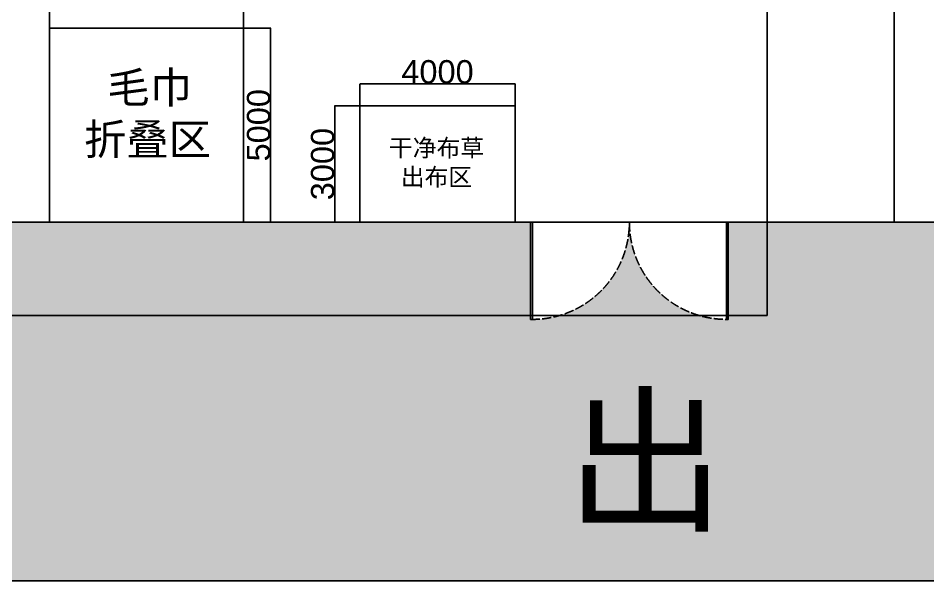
# Model space of a CAD drawing. Header units: millimetres. Extents: x 3806 to 246873, y -8027 to 78401.
# Drawn here: x 189554 to 212998, y 13906 to 28397 of the extents above; entities that cross this region are included whole.
import ezdxf

# ---------------------------------------------------------------- set-up
doc = ezdxf.new("R2010")
doc.units = ezdxf.units.MM
doc.header["$LTSCALE"] = 20
doc.linetypes.add('ACAD_ISO02W100', pattern=[15, 12, -3])
doc.styles.get("Standard").update_dxf_attribs({"font": 'arial.ttf', "height": 2000})
doc.dimstyles.new('ISO-25', dxfattribs={"dimtxt": 400, "dimasz": 2.5, "dimexe": 1.25, "dimexo": 0.625, "dimtad": 1, "dimtxsty": 'Standard', "dimcen": 2.5, "dimclrd": 1, "dimclre": 1, "dimclrt": 1, "dimadec": 0, "dimazin": 0, "dimtfac": 1, "dimtmove": 0, "dimatfit": 3, "dimfxl": 0, "dimarcsym": 0})

# ---------------------------------------------------------------- blocks, each defined once
blk = doc.blocks.new('*D91')
at = {"color": 1, "lineweight": -2, "transparency": 16777216}
for p, q in [((198361, 26139), (197710, 26139)), ((197711, 26136), (197711, 23141)), ((198361, 23139), (197710, 23139))]:
    blk.add_line(p, q, dxfattribs=at)
at = {"color": 1, "transparency": 16777216}
for points in [[(197711, 26136), (197711, 26136), (197711, 26139)], [(197711, 23141), (197711, 23141), (197711, 23139)]]:
    blk.add_solid(points, dxfattribs=at)
at = {"layer": 'Defpoints', "color": 0, "transparency": 16777216}
for p in [(198361, 26139), (197711, 23139), (198361, 23139)]:
    blk.add_point(p, dxfattribs=at)
at = {"color": 1, "transparency": 16777216, "insert": (197404, 24639), "char_height": 600, "attachment_point": 5, "rotation": 90}
blk.add_mtext('3000', dxfattribs=at)
blk = doc.blocks.new('*D113')
at = {"color": 1, "lineweight": -2, "transparency": 16777216}
for p, q in [((195362, 28139), (196062, 28139)), ((196061, 28136), (196061, 23141)), ((195362, 23139), (196062, 23139))]:
    blk.add_line(p, q, dxfattribs=at)
at = {"color": 1, "transparency": 16777216}
for points in [[(196060, 28136), (196061, 28136), (196061, 28139)], [(196060, 23141), (196061, 23141), (196061, 23139)]]:
    blk.add_solid(points, dxfattribs=at)
at = {"layer": 'Defpoints', "color": 0, "transparency": 16777216}
for p in [(195361, 28139), (195361, 23139), (196061, 23139)]:
    blk.add_point(p, dxfattribs=at)
at = {"color": 1, "transparency": 16777216, "insert": (195754, 25639), "char_height": 600, "attachment_point": 5, "rotation": 90}
blk.add_mtext('5000', dxfattribs=at)
blk = doc.blocks.new('*D118')
at = {"color": 1, "lineweight": -2, "transparency": 16777216}
for p, q in [((198361, 26139), (198361, 26707)), ((198364, 26706), (202359, 26706)), ((202361, 26139), (202361, 26707))]:
    blk.add_line(p, q, dxfattribs=at)
at = {"color": 1, "transparency": 16777216}
for points in [[(198364, 26706), (198364, 26705), (198361, 26706)], [(202359, 26706), (202359, 26705), (202361, 26706)]]:
    blk.add_solid(points, dxfattribs=at)
at = {"layer": 'Defpoints', "color": 0, "transparency": 16777216}
for p in [(202361, 26706), (198361, 26139), (202361, 26139)]:
    blk.add_point(p, dxfattribs=at)
at = {"color": 1, "transparency": 16777216, "insert": (200361, 27013), "char_height": 600, "attachment_point": 5}
blk.add_mtext('4000', dxfattribs=at)
blk = doc.blocks.new('*D157')
at = {"color": 1, "lineweight": -2, "transparency": 16777216}
for p, q in [((190361, 28139), (190361, 28590)), ((190364, 28589), (195359, 28589)), ((195361, 28139), (195361, 28590))]:
    blk.add_line(p, q, dxfattribs=at)
at = {"color": 1, "transparency": 16777216}
for points in [[(190364, 28589), (190364, 28588), (190361, 28589)], [(195359, 28589), (195359, 28588), (195361, 28589)]]:
    blk.add_solid(points, dxfattribs=at)
at = {"layer": 'Defpoints', "color": 0, "transparency": 16777216}
for p in [(195361, 28589), (190361, 28139), (195361, 28139)]:
    blk.add_point(p, dxfattribs=at)
at = {"color": 1, "transparency": 16777216, "insert": (192861, 28896), "char_height": 600, "attachment_point": 5}
blk.add_mtext('5000', dxfattribs=at)
blk = doc.blocks.new('*D165')
at = {"color": 1, "lineweight": -2, "transparency": 16777216}
for p, q in [((208857, 58139), (212136, 58139)), ((212135, 23141), (212135, 58136)), ((208857, 23139), (212136, 23139))]:
    blk.add_line(p, q, dxfattribs=at)
at = {"color": 1, "transparency": 16777216}
for points in [[(212135, 58136), (212135, 58136), (212135, 58139)], [(212135, 23141), (212135, 23141), (212135, 23139)]]:
    blk.add_solid(points, dxfattribs=at)
at = {"layer": 'Defpoints', "color": 0, "transparency": 16777216}
for p in [(208856, 58139), (212135, 58139), (208856, 23139)]:
    blk.add_point(p, dxfattribs=at)
at = {"color": 1, "transparency": 16777216, "insert": (211113, 40639), "char_height": 2000, "attachment_point": 5, "rotation": 90}
blk.add_mtext('35000', dxfattribs=at)
blk = doc.blocks.new('*D166')
at = {"color": 1, "lineweight": -2, "transparency": 16777216}
for p, q in [((158856, 23138), (158856, 20740)), ((208856, 23138), (208856, 20740)), ((158859, 20742), (208854, 20742))]:
    blk.add_line(p, q, dxfattribs=at)
at = {"color": 1, "transparency": 16777216}
for points in [[(158859, 20742), (158859, 20741), (158856, 20742)], [(208854, 20742), (208854, 20741), (208856, 20742)]]:
    blk.add_solid(points, dxfattribs=at)
at = {"layer": 'Defpoints', "color": 0, "transparency": 16777216}
for p in [(158856, 23139), (208856, 23139), (208856, 20742)]:
    blk.add_point(p, dxfattribs=at)
at = {"color": 1, "transparency": 16777216, "insert": (183856, 21763), "char_height": 2000, "attachment_point": 5}
blk.add_mtext('50000', dxfattribs=at)

msp = doc.modelspace()

# ---------------------------------------------------------------- hatches: boundary and pattern name
h = msp.add_hatch()
h.set_pattern_fill('GRAVEL', color=9, scale=100)
h.paths.add_polyline_path([(237063.315, 13905.616), (237063.315, 23138.753), (207856.182, 23138.753), (207856.182, 20638.753), (207806.182, 20638.753, -0.414213562), (205306.182, 23138.753, -0.414213562), (202806.182, 20638.753), (202756.182, 20638.753), (202756.182, 23138.753), (133425.001, 23138.753), (133425.001, 13905.616)])
h.paths.add_polyline_path([(179480.33, 19684.218), (188249.77, 19684.218), (188249.77, 23805.637), (179480.33, 23805.637)], flags=9)
h.paths.add_polyline_path([(223761.33, 16678.882), (230482.001, 16678.882), (230482.001, 20539.217), (223761.33, 20539.217)], flags=24)
h.paths.add_polyline_path([(180356.387, 16678.882), (187077.057, 16678.882), (187077.057, 20539.217), (180356.387, 20539.217)], flags=24)
h.paths.add_polyline_path([(139951.311, 16678.882), (146671.982, 16678.882), (146671.982, 20539.217), (139951.311, 20539.217)], flags=24)
h.paths.add_polyline_path([(202388.187, 14169.672), (208178.69, 14169.672), (208178.69, 19960.175), (202388.187, 19960.175)], flags=24)

# ---------------------------------------------------------------- linework, layer by layer
at = {"color": 2, "linetype": 'ACAD_ISO02W100'}
msp.add_line((202806.182, 23138.753), (207806.182, 23138.753), dxfattribs=at)
msp.add_line((203756.182, 23138.753), (203806.182, 23138.753))
at = {"color": 255}
msp.add_lwpolyline([(207806.182, 58138.753), (208856.182, 58138.753), (208856.182, 23138.753), (158856.182, 23138.753), (158856.182, 58138.753), (158906.182, 58138.753)], dxfattribs=at)
at = {"color": 254}
for points in [[(195361.225, 28138.753), (195361.225, 23138.753), (190361.225, 23138.753), (190361.225, 28138.753)], [(202361.225, 26138.753), (202361.225, 23138.753), (198361.225, 23138.753), (198361.225, 26138.753)]]:
    msp.add_lwpolyline(points, close=True, dxfattribs=at)
msp.add_lwpolyline([(133425.001, 13905.616), (237063.315, 13905.616), (237063.315, 23138.753), (133425.001, 23138.753)], close=True)
msp.add_lwpolyline([(164956.182, 23138.753), (202806.182, 23138.753)])
at = {"color": 2}
for points in [[(202756.182, 20638.753), (202806.182, 20638.753), (202806.182, 23138.753), (202756.182, 23138.753)], [(207806.182, 20638.753), (207856.182, 20638.753), (207856.182, 23138.753), (207806.182, 23138.753)]]:
    msp.add_lwpolyline(points, close=True, dxfattribs=at)
at = {"color": 2, "linetype": 'ACAD_ISO02W100'}
for centre, start, end in [((202806.182, 23138.753), 268.854008, 0), ((207806.182, 23138.753), 180, 271.145992)]:
    msp.add_arc(centre, 2500, start, end, dxfattribs=at)

# ---------------------------------------------------------------- texts
for s, width, insert, char_height, attachment_point in [('\\pi1070.52712;{\\fSimSun|b0|i0|c134|p2;毛巾\\P\\pi471.64444;折叠区}', 4223.73581, (190779.644, 27011.643), 800, 1), ('{\\fSimSun|b0|i0|c134|p2;干净布草\\P出布区}', 2672.37304, (200335.481, 24656.68), 450, 5)]:
    msp.add_mtext_dynamic_manual_height_columns(s, width=width, gutter_width=2000, heights=[0], dxfattribs=dict(insert=insert, char_height=char_height, attachment_point=attachment_point))
at = {"color": 1, "insert": (203674.5, 15171.069), "char_height": 3000, "attachment_point": 7}
msp.add_mtext_dynamic_manual_height_columns('{\\fSimSun|b0|i0|c134|p2;出}', width=1497.9819, gutter_width=2000, heights=[0], dxfattribs=at)

# ---------------------------------------------------------------- dimensions: what is measured, and where the dimension line sits
dim = msp.add_linear_dim(base=(212134.958, 58138.753), p1=(208856.182, 23138.753), p2=(208856.182, 58138.753), angle=90, dimstyle='ISO-25')
dim.commit()
dim.dimension.update_dxf_attribs({"geometry": '*D165', "text_midpoint": (211112.505, 40638.753)})
dim = msp.add_linear_dim(base=(195361.225, 28588.674), p1=(190361.225, 28138.753), p2=(195361.225, 28138.753), dimstyle='ISO-25')
dim.commit()
dim.dimension.update_dxf_attribs({"geometry": '*D157', "text_midpoint": (192861.225, 28588.674), "dimtype": 160})
for base, p1, p2, picture, middle in [((196060.538, 23138.753), (195361.225, 28138.753), (195361.225, 23138.753), '*D113', (196060.538, 25638.753)), ((197711.041, 23138.753), (198361.225, 26138.753), (198361.225, 23138.753), '*D91', (197711.041, 24638.753))]:
    dim = msp.add_linear_dim(base=base, p1=p1, p2=p2, angle=270, dimstyle='ISO-25')
    dim.commit()
    dim.dimension.update_dxf_attribs({"geometry": picture, "text_midpoint": middle, "dimtype": 160})
for base, p1, p2, picture, middle in [((202361.225, 26705.572), (198361.225, 26138.753), (202361.225, 26138.753), '*D118', (200361.225, 27012.541)), ((208856.182, 20741.574), (158856.182, 23138.753), (208856.182, 23138.753), '*D166', (183856.182, 21763.345))]:
    dim = msp.add_linear_dim(base=base, p1=p1, p2=p2, dimstyle='ISO-25')
    dim.commit()
    dim.dimension.update_dxf_attribs({"geometry": picture, "text_midpoint": middle})

doc.saveas('drawing.dxf')
